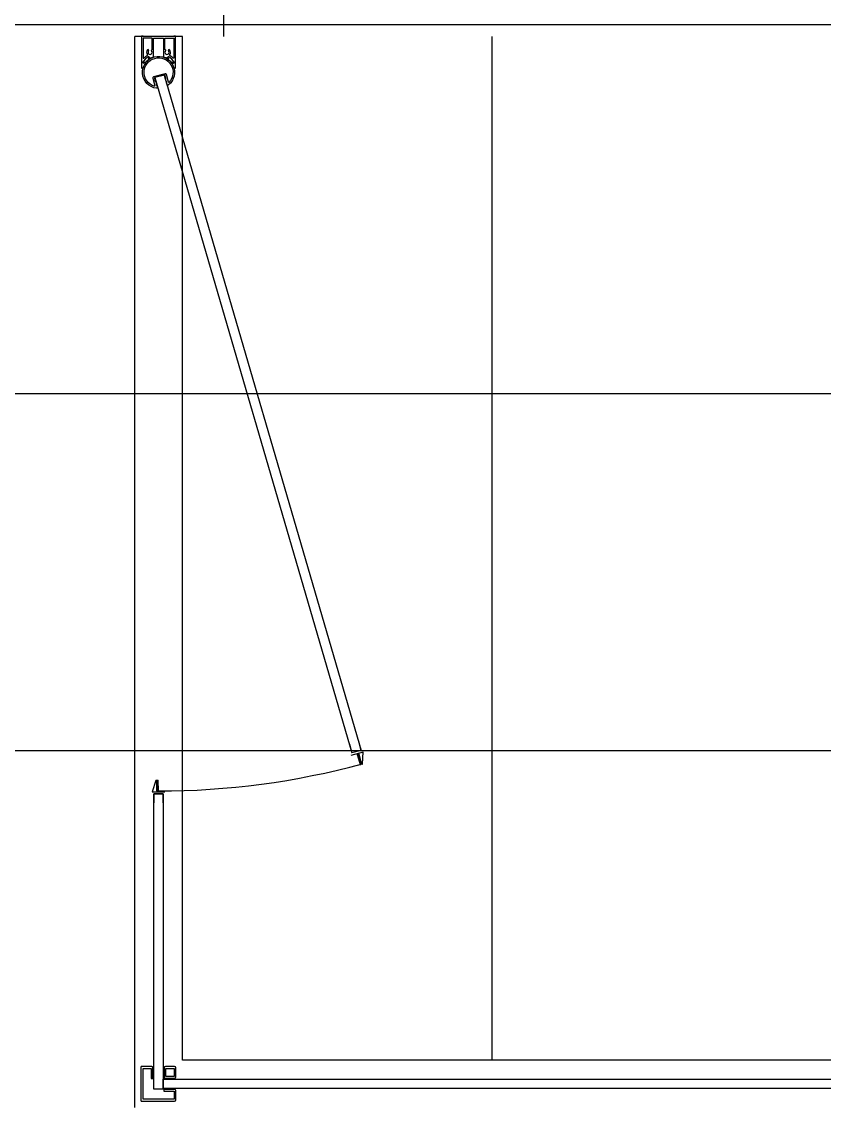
# Model space of a CAD drawing. Header units: millimetres. Extents: x 18456 to 179493, y -203649 to 469211.
# Drawn here: x 127456 to 128131, y 350605 to 351515 of the extents above; entities that cross this region are included whole.
import ezdxf

# ---------------------------------------------------------------- set-up
doc = ezdxf.new("R2010")
doc.units = ezdxf.units.MM
doc.linetypes.add('X-평면도(기본형)$0$CEN', pattern=[52.5, 50, -1, 0.5, -1])
for name, color, linetype, true_color in [('X-평면도(기본형)$0$CEN', 1, 'X-평면도(기본형)$0$CEN', 0xff0000), ('X-평면도(기본형)$0$FIN', 9, 'Continuous', 0x808080), ('X-평면도(기본형)$0$FUR', 6, 'Continuous', 0xff00ff), ('X-평면도(기본형)$0$TIL', 5, 'Continuous', 0x0000ff)]:
    doc.layers.add(name, color=color, linetype=linetype, true_color=true_color)

msp = doc.modelspace()

# ---------------------------------------------------------------- hatches: boundary and pattern name
at = {"layer": 'X-평면도(기본형)$0$FUR', "true_color": 0x808080}
for points in [[(127741.95, 350890.8), (127741.18, 350890.6), (127741.17, 350890.59), (127741.16, 350890.59), (127741.14, 350890.59), (127741.13, 350890.59), (127741.12, 350890.59), (127741.11, 350890.59), (127741.1, 350890.59), (127741.09, 350890.59), (127741.08, 350890.59), (127741.07, 350890.59), (127741.06, 350890.59), (127741.05, 350890.59), (127741.04, 350890.59), (127741.03, 350890.59), (127741.02, 350890.59), (127741.01, 350890.6), (127741, 350890.6), (127740.99, 350890.6), (127740.98, 350890.61), (127740.97, 350890.61), (127740.96, 350890.62), (127740.96, 350890.62), (127740.95, 350890.63), (127740.94, 350890.63), (127740.93, 350890.64), (127740.92, 350890.64), (127740.91, 350890.65), (127740.9, 350890.66), (127740.9, 350890.66), (127740.89, 350890.67), (127740.88, 350890.68), (127740.87, 350890.68), (127740.87, 350890.69), (127740.86, 350890.7), (127740.86, 350890.71), (127740.85, 350890.72), (127740.84, 350890.72), (127740.84, 350890.73), (127740.83, 350890.74), (127740.83, 350890.75), (127740.82, 350890.76), (127740.82, 350890.77), (127740.82, 350890.78), (127740.81, 350890.79), (127740.81, 350890.8), (127738.31, 350899.18), (127738.31, 350899.19), (127738.31, 350899.2), (127738.31, 350899.21), (127738.3, 350899.22), (127738.3, 350899.23), (127738.3, 350899.24), (127738.3, 350899.25), (127738.3, 350899.26), (127738.3, 350899.27), (127738.3, 350899.28), (127738.3, 350899.29), (127738.3, 350899.3), (127738.3, 350899.31), (127738.31, 350899.32), (127738.31, 350899.33), (127738.31, 350899.34), (127738.31, 350899.35), (127738.32, 350899.36), (127738.32, 350899.37), (127738.32, 350899.38), (127738.33, 350899.39), (127738.33, 350899.4), (127738.34, 350899.41), (127738.34, 350899.42), (127738.35, 350899.43), (127738.35, 350899.44), (127738.36, 350899.44), (127738.37, 350899.45), (127738.37, 350899.46), (127738.38, 350899.47), (127738.39, 350899.48), (127738.4, 350899.48), (127738.4, 350899.49), (127738.41, 350899.5), (127738.42, 350899.5), (127738.43, 350899.51), (127738.44, 350899.51), (127738.45, 350899.52), (127738.45, 350899.53), (127738.46, 350899.53), (127738.47, 350899.54), (127738.48, 350899.54), (127738.49, 350899.54), (127738.5, 350899.55), (127738.51, 350899.55), (127738.52, 350899.55), (127739.05, 350899.69), (127739.07, 350899.7), (127739.08, 350899.7), (127739.1, 350899.7), (127739.12, 350899.71), (127739.13, 350899.71), (127739.15, 350899.71), (127739.17, 350899.71), (127739.18, 350899.71), (127739.2, 350899.71), (127739.22, 350899.71), (127739.23, 350899.71), (127739.25, 350899.71), (127739.27, 350899.7), (127739.29, 350899.7), (127739.3, 350899.7), (127739.32, 350899.69), (127739.33, 350899.69), (127739.35, 350899.68), (127739.37, 350899.67), (127739.38, 350899.67), (127739.4, 350899.66), (127739.41, 350899.65), (127739.43, 350899.64), (127739.44, 350899.64), (127739.46, 350899.63), (127739.47, 350899.62), (127739.48, 350899.61), (127739.5, 350899.6), (127739.51, 350899.58), (127739.52, 350899.57), (127739.54, 350899.56), (127739.55, 350899.55), (127739.56, 350899.54), (127739.57, 350899.52), (127739.58, 350899.51), (127739.59, 350899.49), (127739.6, 350899.48), (127739.61, 350899.47), (127739.62, 350899.45), (127739.62, 350899.44), (127739.63, 350899.42), (127739.64, 350899.4), (127739.65, 350899.39), (127739.65, 350899.37), (127739.66, 350899.36), (127739.66, 350899.34)], [(127569.86, 350877.47), (127570.66, 350877.47), (127570.67, 350877.47), (127570.68, 350877.47), (127570.69, 350877.47), (127570.7, 350877.47), (127570.71, 350877.46), (127570.72, 350877.46), (127570.73, 350877.46), (127570.74, 350877.46), (127570.75, 350877.45), (127570.76, 350877.45), (127570.77, 350877.45), (127570.78, 350877.44), (127570.79, 350877.44), (127570.8, 350877.43), (127570.8, 350877.43), (127570.81, 350877.42), (127570.82, 350877.42), (127570.83, 350877.41), (127570.84, 350877.41), (127570.85, 350877.4), (127570.85, 350877.39), (127570.86, 350877.39), (127570.87, 350877.38), (127570.88, 350877.37), (127570.88, 350877.36), (127570.89, 350877.36), (127570.9, 350877.35), (127570.9, 350877.34), (127570.91, 350877.33), (127570.91, 350877.32), (127570.92, 350877.31), (127570.92, 350877.31), (127570.93, 350877.3), (127570.93, 350877.29), (127570.94, 350877.28), (127570.94, 350877.27), (127570.94, 350877.26), (127570.95, 350877.25), (127570.95, 350877.24), (127570.95, 350877.23), (127570.95, 350877.22), (127570.95, 350877.21), (127570.96, 350877.2), (127570.96, 350877.19), (127570.96, 350877.18), (127571.2, 350868.44), (127571.2, 350868.43), (127571.2, 350868.42), (127571.2, 350868.41), (127571.2, 350868.4), (127571.2, 350868.39), (127571.2, 350868.38), (127571.19, 350868.37), (127571.19, 350868.36), (127571.19, 350868.35), (127571.19, 350868.34), (127571.18, 350868.33), (127571.18, 350868.32), (127571.17, 350868.31), (127571.17, 350868.3), (127571.16, 350868.29), (127571.16, 350868.28), (127571.15, 350868.27), (127571.15, 350868.26), (127571.14, 350868.25), (127571.14, 350868.24), (127571.13, 350868.24), (127571.12, 350868.23), (127571.12, 350868.22), (127571.11, 350868.21), (127571.1, 350868.21), (127571.09, 350868.2), (127571.08, 350868.19), (127571.08, 350868.19), (127571.07, 350868.18), (127571.06, 350868.17), (127571.05, 350868.17), (127571.04, 350868.16), (127571.03, 350868.16), (127571.02, 350868.16), (127571.01, 350868.15), (127571, 350868.15), (127570.99, 350868.14), (127570.98, 350868.14), (127570.97, 350868.14), (127570.96, 350868.14), (127570.95, 350868.13), (127570.94, 350868.13), (127570.93, 350868.13), (127570.92, 350868.13), (127570.91, 350868.13), (127570.9, 350868.13), (127570.36, 350868.13), (127570.34, 350868.13), (127570.32, 350868.13), (127570.3, 350868.13), (127570.29, 350868.13), (127570.27, 350868.14), (127570.25, 350868.14), (127570.24, 350868.14), (127570.22, 350868.15), (127570.2, 350868.15), (127570.19, 350868.16), (127570.17, 350868.16), (127570.16, 350868.17), (127570.14, 350868.18), (127570.13, 350868.19), (127570.11, 350868.19), (127570.1, 350868.2), (127570.08, 350868.21), (127570.07, 350868.22), (127570.05, 350868.23), (127570.04, 350868.24), (127570.03, 350868.25), (127570.01, 350868.26), (127570, 350868.28), (127569.99, 350868.29), (127569.98, 350868.3), (127569.97, 350868.31), (127569.96, 350868.33), (127569.95, 350868.34), (127569.94, 350868.36), (127569.93, 350868.37), (127569.92, 350868.38), (127569.91, 350868.4), (127569.9, 350868.41), (127569.9, 350868.43), (127569.89, 350868.45), (127569.88, 350868.46), (127569.88, 350868.48), (127569.87, 350868.49), (127569.87, 350868.51), (127569.87, 350868.53), (127569.86, 350868.54), (127569.86, 350868.56), (127569.86, 350868.58), (127569.86, 350868.6), (127569.86, 350868.61), (127569.86, 350868.63)]]:
    msp.add_hatch(color=8, dxfattribs=at).paths.add_polyline_path(points, flags=0)

# ---------------------------------------------------------------- linework, layer by layer
at = {"layer": 'X-평면도(기본형)$0$CEN'}
msp.add_line((127626.28, 351502.39), (127626.28, 353267.39), dxfattribs=at)
at = {"layer": 'X-평면도(기본형)$0$FIN'}
msp.add_line((125941.28, 351512.39), (128761.28, 351512.39), dxfattribs=at)
at = {"layer": 'X-평면도(기본형)$0$FUR', "color": 4, "ltscale": 3, "true_color": 0x00ffff}
for p, q in [((127591.28, 351502.39), (127551.28, 351502.39)), ((127551.28, 350602.39), (127551.28, 351502.39)), ((127591.28, 350642.39), (127591.28, 351502.39)), ((128751.28, 350642.39), (127591.28, 350642.39))]:
    msp.add_line(p, q, dxfattribs=at)
at = {"layer": 'X-평면도(기본형)$0$FUR', "color": 8, "true_color": 0x808080}
for p, q in [((127557.08, 351502.69), (127557.08, 351476.09)), ((127558.38, 351502.69), (127557.08, 351502.69)), ((127558.38, 351502.39), (127558.38, 351502.69)), ((127584.18, 351502.39), (127558.38, 351502.39)), ((127558.38, 351501.09), (127558.38, 351484.09)), ((127565.88, 351501.09), (127558.38, 351501.09)), ((127565.88, 351491.37), (127565.88, 351501.09)), ((127567.18, 351501.09), (127575.38, 351501.09)), ((127567.18, 351485.14), (127567.18, 351501.09)), ((127575.38, 351501.09), (127575.38, 351485.14)), ((127576.68, 351501.09), (127584.18, 351501.09)), ((127576.68, 351491.37), (127576.68, 351501.09)), ((127584.18, 351502.69), (127584.18, 351502.39)), ((127585.48, 351502.69), (127584.18, 351502.69)), ((127584.18, 351501.09), (127584.18, 351484.09)), ((127585.48, 351476.09), (127585.48, 351502.69)), ((127558.38, 351484.09), (127558.99, 351484.09)), ((127562.99, 351485.66), (127563.89, 351484.75)), ((127578.66, 351484.75), (127579.57, 351485.66)), ((127584.18, 351484.09), (127583.56, 351484.09)), ((127557.58, 351475.59), (127557.8, 351475.59)), ((127558.8, 351479.66), (127557.9, 351480.56)), ((127584.66, 351480.56), (127583.75, 351479.66)), ((127584.75, 351475.59), (127584.98, 351475.59)), ((127566.36, 351467.38), (127568.08, 351460.98)), ((127576.88, 351471.13), (127567, 351468.48)), ((127567.76, 351467.23), (127568.45, 351464.63)), ((127576.23, 351470.02), (127568.11, 351467.85)), ((127576.03, 351469.97), (127568.31, 351467.9)), ((127568.31, 351467.9), (127733.77, 350900.4)), ((127568.45, 351464.63), (127569.04, 351464.79)), ((127569.04, 351464.79), (127569.22, 351462.77)), ((127576.03, 351469.97), (127741.49, 350902.47)), ((127577.54, 351467.07), (127576.85, 351469.67)), ((127576.96, 351466.91), (127577.54, 351467.07)), ((127577.81, 351465.07), (127576.96, 351466.91)), ((127578.33, 351463.14), (127577.81, 351465.07)), ((127579.7, 351464.09), (127577.98, 351470.49)), ((127569.22, 351462.77), (127569.73, 351460.84)), ((127569.65, 351458.9), (127569.59, 351458.88)), ((127569.73, 351460.84), (127570.07, 351460.93)), ((127570.07, 351460.93), (127570.02, 351459.37)), ((127577.99, 351463.05), (127578.33, 351463.14)), ((127578.82, 351461.72), (127577.99, 351463.05)), ((127579.44, 351461.52), (127579.37, 351461.5)), ((127741.49, 350902.47), (127739.5, 350909.9)), ((127731.77, 350907.83), (127733.77, 350900.4)), ((127743.2, 350901.14), (127732.95, 350898.39)), ((127741.49, 350902.47), (127733.77, 350900.4)), ((127741.49, 350902.47), (127733.77, 350900.4)), ((127738.11, 350899.78), (127738.11, 350899.78)), ((127738.11, 350899.78), (127738.31, 350899.18)), ((127739.05, 350899.69), (127738.52, 350899.55)), ((127742.62, 350891.2), (127743.2, 350901.14)), ((127738.31, 350899.18), (127740.81, 350890.8)), ((127739.66, 350899.34), (127741.95, 350890.8)), ((127742.4, 350890.92), (127741.18, 350890.6)), ((127569.1, 350877.26), (127565.97, 350867.81)), ((127569.39, 350877.47), (127570.66, 350877.47)), ((127569.86, 350868.63), (127569.86, 350877.47)), ((127571.2, 350868.44), (127570.96, 350877.18)), ((127565.97, 350867.81), (127576.58, 350867.81)), ((127567.28, 350866.08), (127575.28, 350866.08)), ((127567.28, 350866.08), (127567.28, 350858.39)), ((127575.28, 350866.08), (127567.28, 350866.08)), ((127575.28, 350866.08), (127567.28, 350866.08)), ((127567.41, 350866.08), (127575.15, 350866.08)), ((127570.36, 350868.13), (127570.9, 350868.13)), ((127571.24, 350867.81), (127571.2, 350868.44)), ((127571.24, 350867.81), (127571.24, 350867.81)), ((127575.28, 350858.39), (127575.28, 350866.08)), ((127556.78, 350607.89), (127556.78, 350636.89)), ((127565.53, 350636.89), (127556.78, 350636.89)), ((127566.53, 350626.89), (127566.53, 350635.89)), ((127576.03, 350635.89), (127576.03, 350627.14)), ((127584.78, 350636.89), (127577.03, 350636.89)), ((127585.78, 350628.14), (127585.78, 350635.89)), ((127565.03, 350635.39), (127565.03, 350626.89)), ((127565.03, 350626.89), (127566.53, 350626.89)), ((127576.03, 350627.14), (127584.78, 350627.14)), ((127577.53, 350628.64), (127577.53, 350635.39)), ((127584.28, 350628.64), (127577.53, 350628.64)), ((127584.28, 350635.39), (127584.28, 350628.64)), ((127575.78, 350617.64), (127575.78, 350616.14)), ((127584.78, 350617.64), (127575.78, 350617.64)), ((127575.78, 350616.14), (127584.28, 350616.14)), ((127584.28, 350616.14), (127584.28, 350609.39)), ((127585.78, 350608.89), (127585.78, 350616.64)), ((127556.78, 350607.89), (127584.78, 350607.89))]:
    msp.add_line(p, q, dxfattribs=at)
for points in [[(127575.28, 350866.08), (127575.28, 350617.89), (127567.28, 350617.89), (127567.28, 350866.08)], [(127584.28, 350609.39), (127558.28, 350609.39), (127558.28, 350635.39), (127565.03, 350635.39)], [(127577.53, 350635.39), (127584.28, 350635.39)]]:
    msp.add_lwpolyline(points, dxfattribs=at)
msp.add_lwpolyline([(128736.28, 350618.39), (127575.28, 350618.39), (127575.28, 350626.39), (128736.28, 350626.39)], close=True, dxfattribs=at)
for centre, radius, start, end in [((127564.18, 351489.09), 3, 136.05713, 220.00943), ((127562.48, 351490.72), 0.65, 316.05713, 136.05713), ((127565.87, 351490.72), 0.65, 89.30146, 223.94287), ((127576.68, 351490.72), 0.65, 316.05713, 90.69854), ((127580.07, 351490.72), 0.65, 43.94287, 223.94287), ((127578.38, 351489.09), 3, 319.99057, 43.94287), ((127571.28, 351472.28), 15.74, 121.77847, 148.22153), ((127571.28, 351472.28), 17.04, 123.89188, 136.12597), ((127561.49, 351486.84), 0.5, 303.89188, 40.00943), ((127564.18, 351489.09), 1.7, 136.05713, 43.94287), ((127563.15, 351483.67), 0.5, 125.50277, 305.50277), ((127571.28, 351472.28), 14.5, 120.62449, 125.50277), ((127571.28, 351472.28), 13.5, 107.68019, 125.50277), ((127571.28, 351472.28), 13.5, 54.49723, 72.31981), ((127578.38, 351489.09), 1.7, 136.05713, 43.94287), ((127571.28, 351472.28), 14.5, 54.49723, 59.37551), ((127579.41, 351483.67), 0.5, 234.49723, 54.49723), ((127571.28, 351472.28), 15.74, 31.77847, 58.22153), ((127581.06, 351486.84), 0.5, 139.99057, 236.10812), ((127571.28, 351472.28), 17.04, 43.87403, 56.10812), ((127557.58, 351476.09), 0.5, 180, 270), ((127557.8, 351476.09), 0.5, 270, 344.20818), ((127571.28, 351472.28), 13.5, 144.49723, 164.20818), ((127571.28, 351472.28), 14.5, 144.49723, 149.37551), ((127559.88, 351480.41), 0.5, 324.49723, 144.49723), ((127582.67, 351480.41), 0.5, 35.50277, 215.50277), ((127571.28, 351472.28), 13.5, 15.79182, 35.50277), ((127571.28, 351472.28), 14.5, 30.62449, 35.50277), ((127584.75, 351476.09), 0.5, 195.79182, 270), ((127584.98, 351476.09), 0.5, 270, 0), ((127567.23, 351467.61), 0.9, 105, 195), ((127568.24, 351467.36), 0.5, 105, 195), ((127576.36, 351469.54), 0.5, 15, 105), ((127577.11, 351470.26), 0.9, 15, 105), ((127739.18, 350899.21), 0.5, 15, 105), ((127571.28, 351522.28), 653.84, 269.99338, 285.19283), ((127738.6, 350899.26), 0.3, 105, 196.59845), ((127741.1, 350890.89), 0.3, 196.59845, 285), ((127742.32, 350891.21), 0.3, 285, 358.13803), ((127569.39, 350877.17), 0.3, 90, 163.13803), ((127570.66, 350877.17), 0.3, 1.59845, 90), ((127570.36, 350868.63), 0.5, 180, 270), ((127570.9, 350868.43), 0.3, 270, 1.59845), ((127565.53, 350635.89), 1, 0, 90), ((127577.03, 350635.89), 1, 90, 180), ((127584.78, 350635.89), 1, 0, 90), ((127584.78, 350628.14), 1, 270, 0), ((127584.78, 350616.64), 1, 0, 90), ((127584.78, 350608.89), 1, 270, 0)]:
    msp.add_arc(centre, radius, start, end, dxfattribs=at)
at = {"layer": 'X-평면도(기본형)$0$FUR', "color": 8, "true_color": 0x808080, "extrusion": (0, 0, -1)}
for centre, radius, start, end in [((-127571.28, 351472.28), 13.5, 277.19161, 232.80839), ((-127571.28, 351472.28), 12.2, 287.05089, 222.94911), ((-127579.99, 351464.17), 0.3, 222.94911, 345), ((-127567.79, 351460.9), 0.3, 165, 287.05089), ((-127569.52, 351459.38), 0.5, 181.83057, 255), ((-127579.24, 351461.99), 0.5, 255, 328.16943)]:
    msp.add_arc(centre, radius, start, end, dxfattribs=at)
at = {"layer": 'X-평면도(기본형)$0$TIL'}
for p, q in [((127851.28, 351502.39), (127851.28, 350642.39)), ((126551.28, 351202.39), (128651.28, 351202.39)), ((126551.28, 350902.39), (128651.28, 350902.39))]:
    msp.add_line(p, q, dxfattribs=at)

doc.saveas('drawing.dxf')
